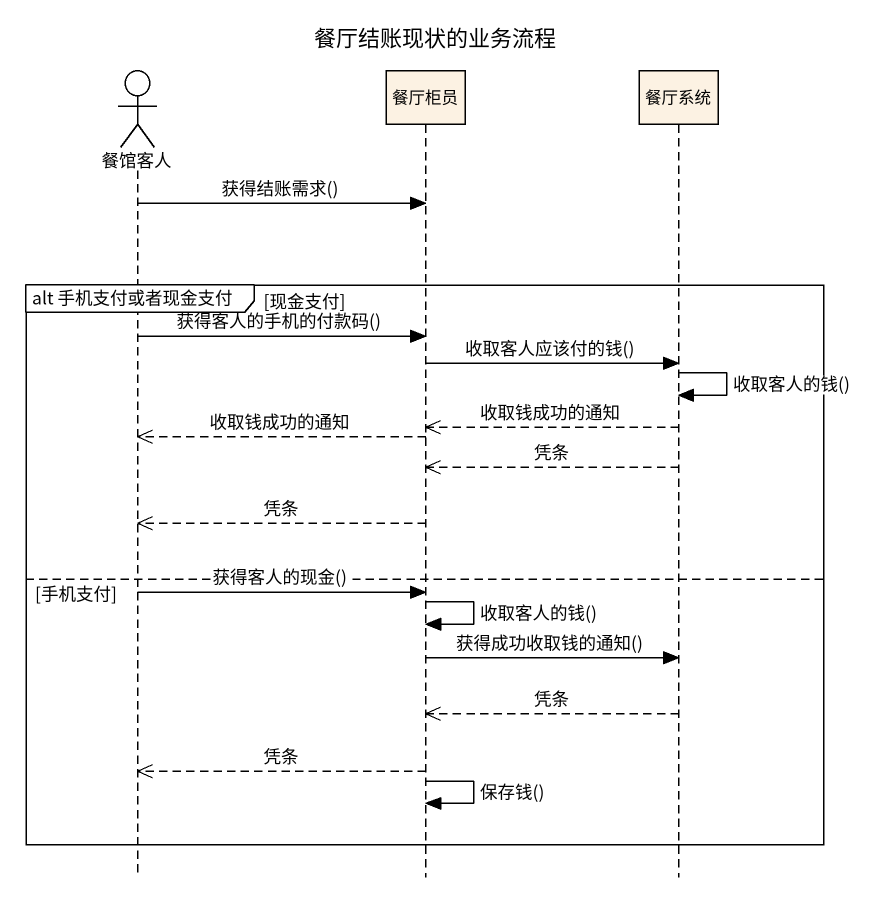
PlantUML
@startuml
title 餐厅结账现状的业务流程
hide footbox
actor 餐馆客人
participant 餐厅柜员
participant 餐厅系统

餐馆客人 -> 餐厅柜员 : 获得结账需求()
group alt 手机支付或者现金支付 [现金支付]
  餐馆客人 -> 餐厅柜员 : 获得客人的手机的付款码()
  餐厅柜员 -> 餐厅系统 : 收取客人应该付的钱()
  餐厅系统 -> 餐厅系统 : 收取客人的钱()
  餐厅系统 -->> 餐厅柜员 : 收取钱成功的通知
  餐厅柜员 -->> 餐馆客人 : 收取钱成功的通知
  餐厅系统 -->> 餐厅柜员 : 凭条
  餐厅柜员 -->> 餐馆客人 : 凭条
else 手机支付
  餐馆客人 -> 餐厅柜员 : 获得客人的现金()
  餐厅柜员 -> 餐厅柜员 : 收取客人的钱()
  餐厅柜员 -> 餐厅系统 : 获得成功收取钱的通知()
  餐厅系统 -->> 餐厅柜员 : 凭条
  餐厅柜员 -->> 餐馆客人 : 凭条
  餐厅柜员 -> 餐厅柜员 : 保存钱()
end
@enduml
